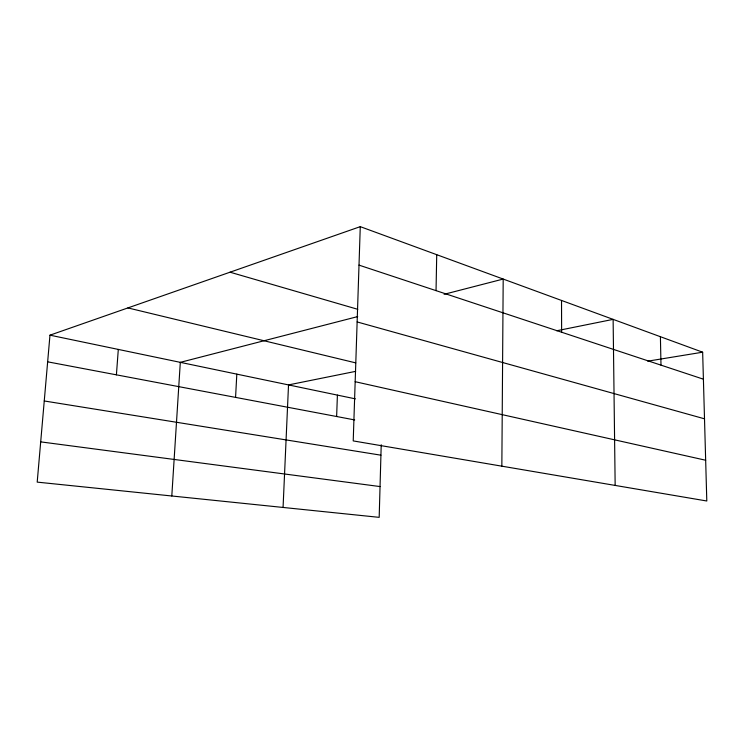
<?xml version="1.0" encoding="UTF-8"?>
<svg xmlns="http://www.w3.org/2000/svg" width="744" height="744" viewBox="0 0 744 744"><rect width="100%" height="100%" fill="white"/><g stroke="black" fill="none" stroke-linecap="round" stroke-linejoin="round"><path stroke-width="1.12" d="M501.847 466.172L503.195 279.056L444.094 294.308M436.04 290.634L436.728 254.681M381.216 444.754L379.18 517.35L37.2 482.121L49.969 335.172L360.273 226.65L702.652 352.2L706.8 501L353.223 440.913L360.273 226.65M336.632 416.51L337.404 395.101M283.064 507.454L288.523 384.908L355.641 371.358M235.569 397.389L236.815 374.13M171.799 495.988L180.308 362.347L357.697 316.591M116.408 374.837L118.305 349.42M556.754 330.755L613.121 319.371L615.158 485.432M647.754 361.166L702.652 352.2M40.697 441.871L380.044 486.567M44.249 400.969L380.928 455.189M47.653 361.826L354.693 419.932M49.969 335.172L355.381 398.858M355.167 381.7L705.665 460.238M127.903 307.914L355.753 362.886M357.139 321.938L704.512 418.816M230.036 272.192L357.771 309.309M359.008 265.124L703.406 379.189M660.402 336.707L660.988 365.137M561.525 300.446L561.627 332.233"/></g></svg>
